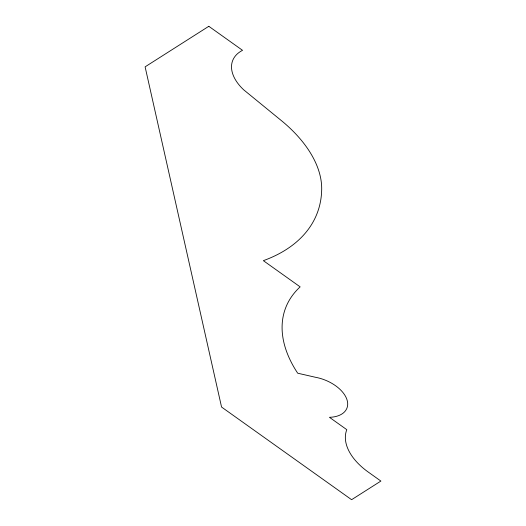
<?xml version="1.0" encoding="UTF-8"?>
<svg xmlns="http://www.w3.org/2000/svg" width="526" height="526" viewBox="0 0 526 526"><rect width="100%" height="100%" fill="white"/><g stroke="black" fill="none" stroke-linecap="round" stroke-linejoin="round"><path stroke-width="0.79" d="M208.815 26.3L145.11 66.841L221.558 407.045L351.605 499.7L380.89 481.066L367.976 471.861A58.662 34.565 21.1 0 1 346.792 429.67L329.454 417.315A31.06 18.298 21.1 0 0 346.812 399.214A31.06 18.298 21.1 0 0 315.265 377.234L297.696 373.204A150.6 88.73 21.1 0 1 300.142 286.867L263.355 260.659A191.865 113.044 21.1 0 0 321.695 188.361A127.542 75.146 21.1 0 0 282.594 121.605L243.65 89.782A47.905 28.226 21.1 0 1 242.539 50.325L208.815 26.3"/></g></svg>
